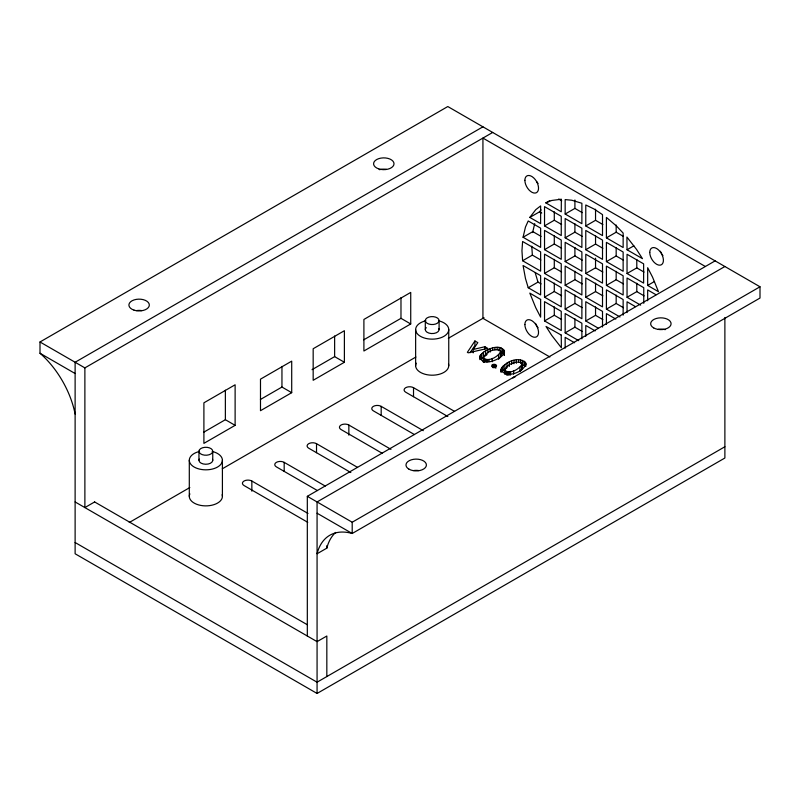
<?xml version="1.0" encoding="UTF-8"?>
<svg xmlns="http://www.w3.org/2000/svg" width="800" height="800" viewBox="0 0 800 800"><rect width="100%" height="100%" fill="white"/><g stroke="black" fill="none" stroke-linecap="round" stroke-linejoin="round"><path stroke-width="1.2" d="M483.41 357.13L483.39 357.85C488.39 362.56 498.44 356.59 500.78 351.39L500.51 350.78C493.78 347.18 481 353.84 483.39 362.36M504.82 369.49L504.79 370.21C509.79 374.91 519.84 368.95 522.19 363.75L521.91 363.14C515.45 359.63 502.92 365.84 504.82 373.99L505.19 373.17M499.15 358.65L500.72 356.62L500.78 351.39M519.97 367.11L519.97 371.62L522.12 368.97L521.91 367.64M479.83 356.21C481.07 367.51 500.89 359.88 504.3 353.01C503.41 341.6 483.19 349.43 479.83 356.21L479.83 359.59M500.96 369.84C503.98 361.48 521.07 355 526.01 364.07C522.96 372.5 506.07 378.88 500.96 369.84L500.96 372.09M523.07 237.25L525.48 227.01L528.22 220.97L540.63 228.14L540.63 247.39L523.07 237.25L532.82 231.62M532.6 232.57L534.7 223.66M513.04 378.11L513.75 377.11L515.51 376.69M473.19 349.47L477.81 342.64L474.92 340.97L467.37 352.32L468.25 352.83L487.75 348.38L484.89 346.73L473.19 349.47L473.19 352.85M470.11 352.7L474.92 345.48L474.92 340.97M529.82 217.43L535.74 209.7L540.63 205.91L540.63 223.63L529.82 217.43L539.58 211.8L541.06 209.86M487.1 354.54L480.58 359.38L480.58 354.87M506.96 363.2L506.96 367.7L501.99 371.74L501.99 367.23M492.34 364.76L491.83 366.3L493.21 367.09L495.09 367.11L496.62 365.78L495.05 364.44L493.15 364.44L492.34 364.76L492.34 367.01M75.12 414.08A68.69 39.66 60 0 0 40 353.25L40 341.98L447.8 106.54L760 286.78L760 298.05L352.2 533.49A68.69 39.66 60 0 0 317.07 553.77L326.83 548.14A68.69 39.66 60 0 1 335.72 532.42M482.93 126.82L75.12 362.26L75.12 553.77L317.07 693.46L724.88 458.02L724.88 317.47M40 341.98L84.88 367.89L492.68 132.45M545.83 202.88L551.71 200.47L561.37 199.22L561.25 211.78L545.83 202.88L549.74 200.62M544.53 225.88L561.25 235.54L561.25 216.29L544.53 206.63L544.53 225.88L554.29 220.25L561.6 224.47M565.16 214.03L581.88 223.69L581.88 203.27L571.84 200.25L565.16 199.59L565.16 214.03L574.91 208.4L582.23 212.63M203.84 432.15L225.37 419.71L235.12 425.35L235.12 384.79L203.9 402.82L203.9 443.37L235.12 425.35M260.42 399.48L281.95 387.05L291.71 392.68L291.71 361.14L260.49 379.16L260.49 410.7L291.71 392.68M312.03 369.68L334.63 356.63L344.39 362.26L344.39 330.72L313.17 348.74L313.17 380.29L344.39 362.26M363.73 339.83L400.98 318.33L410.73 323.96L410.73 292.42L363.9 319.45L363.9 351L410.73 323.96M94.63 501.95L84.88 507.58L84.88 367.89M522.61 260.74L540.63 271.15L540.63 251.89L522.61 241.49L521.95 250.74L522.61 260.74L532.36 255.11L540.84 260.01M544.53 249.64L561.25 259.3L561.25 240.04L544.53 230.39L544.53 249.64L554.29 244.01L561.6 248.23M565.16 237.79L581.88 247.45L581.88 228.2L565.16 218.54L565.16 237.79L574.91 232.16L582.23 236.38M585.78 225.94L602.51 235.6L602.51 214.64L594.15 209.05L585.78 204.98L585.78 225.94L595.54 220.31L602.86 224.53M544.53 273.4L561.25 283.06L561.25 263.8L544.53 254.15L544.53 273.4L554.29 267.77L561.6 271.99M565.16 261.55L581.88 271.21L581.88 251.95L565.16 242.3L565.16 261.55L574.91 255.92L582.23 260.14M585.78 249.7L602.51 259.36L602.51 240.1L585.78 230.45L585.78 249.7L595.54 244.07L602.86 248.29M606.41 237.85L623.14 247.51L623.14 233.06L616.46 226.01L606.41 217.43L606.41 237.85L616.17 232.22L623.48 236.44M528.22 287.74L540.63 294.91L540.63 275.65L523.07 265.52L525.48 278.54L528.22 287.74L537.98 282.11L541.08 283.9M129.25 522.52L189.82 487.55M222.27 468.82L415.89 357.03M448.34 338.3L484.03 317.69M544.53 297.16L561.25 306.81L561.25 287.56L544.53 277.91L544.53 297.16L554.29 291.53L561.6 295.75M565.16 285.31L581.88 294.96L581.88 275.71L565.16 266.06L565.16 285.31L574.91 279.68L582.23 283.9M585.78 273.46L602.51 283.12L602.51 263.86L585.78 254.21L585.78 273.46L595.54 267.83L602.86 272.05M606.41 261.61L623.14 271.27L623.14 252.01L606.41 242.36L606.41 261.61L616.17 255.98L623.48 260.2M627.04 249.76L642.46 258.66L636.58 249.47L626.92 237.06L627.04 249.76L633.87 245.82M544.53 320.92L561.25 330.57L561.25 311.32L544.53 301.66L544.53 320.92L554.29 315.28L561.6 319.51M565.16 309.07L581.88 318.72L581.88 299.47L565.16 289.82L565.16 309.07L574.91 303.43L582.23 307.66M585.78 297.22L602.51 306.87L602.51 287.62L585.78 277.97L585.78 297.22L595.54 291.59L602.86 295.81M606.41 285.37L623.14 295.02L623.14 275.77L606.41 266.12L606.41 285.37L616.17 279.74L623.48 283.96M627.04 273.52L643.63 283.1L643.63 263.85L627.04 254.27L627.04 273.52L636.79 267.89L644.05 272.08M581.88 338.87L581.88 323.23L565.16 313.57L565.16 332.83L574.91 327.19L582.23 331.42M602.51 327.02L602.51 311.38L585.78 301.72L585.78 320.98L595.54 315.34L602.86 319.57M623.14 315.17L623.14 299.53L606.41 289.87L606.41 309.13L616.17 303.49L623.48 307.72M643.76 303.32L643.76 287.68L627.04 278.02L627.04 297.28L636.79 291.64L644.11 295.87M647.67 285.43L647.67 267.71L652.55 277.14L658.47 291.71L647.67 285.43L654.49 281.48M307.32 636.01L307.32 496.32L715.12 260.87M724.88 266.51L317.07 501.95L317.07 693.46M307.32 496.32L352.2 522.23L760 286.78M724.88 446.75L317.07 682.2L75.12 542.51M504.43 355.06L501.03 352.46L501.03 347.95M525.17 361.89L525.17 366.4L522.43 364.81L522.43 360.31M539.58 211.8L541.74 213.04M705.37 266.51L482.93 138.08L482.93 318.33L549.87 356.98M558.67 199.03L561.76 200.81M655.94 294.71L647.67 289.93L647.67 300.76M532.6 231.49L541.09 236.39M627.04 297.28L640.63 305.12M635.4 306.61L627.04 301.78L627.04 312.61M606.41 309.13L620 316.97M615.82 319.06L606.41 313.63L606.41 324.46M585.78 320.98L598.33 328.22M595.19 330.91L585.78 325.48L585.78 336.31M565.16 332.83L578.75 340.67M574.56 342.76L565.16 337.33L565.16 348.16M447.83 416.51L405.71 392.2A5.52 3.19 0 0 1 405.71 387.69A5.52 3.19 0 0 1 413.52 387.69L454.56 411.38M414.42 434.56L373.38 410.86A5.52 3.19 0 0 1 373.38 406.36A5.52 3.19 0 0 1 381.18 406.36L423.3 430.67M382.08 453.22L341.05 429.53A5.52 3.19 0 0 1 341.05 425.03A5.52 3.19 0 0 1 348.85 425.03L390.97 449.34M350.83 472.52L308.71 448.2A5.52 3.19 0 0 1 308.71 443.69A5.52 3.19 0 0 1 316.52 443.69L357.55 467.39M317.41 490.56L276.38 466.87A5.52 3.19 0 0 1 276.38 462.36A5.52 3.19 0 0 1 284.18 462.36L325.22 486.05M40 353.25L75.12 373.53M317.07 513.21L352.2 533.49L352.2 522.23M307.76 522.32L244.04 485.54A5.52 3.19 0 0 1 244.04 481.03A5.52 3.19 0 0 1 251.85 481.03L308 513.45M94.6 501.93L307.39 624.78M75.12 501.95L317.07 641.64L326.83 636.01L326.83 676.56M500.78 355.9L500.51 350.78M535.24 272.9L537.98 282.11M531.78 246.21L532.36 255.11M636.79 259.46L636.79 267.89M636.79 283.22L636.79 291.64M616.17 225.01L616.17 232.22M616.17 247.55L616.17 255.98M616.17 271.31L616.17 279.74M616.17 295.07L616.17 303.49M595.54 209.21L595.54 220.31M595.54 235.65L595.54 244.07M595.54 258.2L595.54 267.83M595.54 283.16L595.54 291.59M595.54 306.92L595.54 315.34M574.91 199.98L574.91 208.4M574.91 223.74L574.91 232.16M574.91 247.49L574.91 255.92M574.91 271.25L574.91 279.68M574.91 295.01L574.91 303.43M574.91 318.77L574.91 327.19M554.29 211.83L554.29 220.25M554.29 235.59L554.29 244.01M554.29 259.34L554.29 267.77M554.29 283.1L554.29 291.53M554.29 306.86L554.29 315.28M525.84 362.91L525.84 366.29M524.02 361.02L524.02 365.52M522.19 363.75L522.12 368.97M521.72 365.29L521.72 369.8M520.62 359.89L520.62 363.27M518.59 359.76L518.59 362.01M516.33 359.92L516.33 363.3M513.96 360.35L513.96 363.73M513.64 370.75L513.64 374.13M511.61 361.04L511.61 364.42M510.49 371.73L510.49 375.11M509.28 361.99L509.28 366.5M509.07 371.94L509.07 375.32M507.8 371.95L507.8 375.33M506.71 371.76L506.71 375.14M505.79 371.38L505.79 373.63M505.19 368.67L505.12 374.22M504.85 364.54L504.85 369.05M504.43 350.55L504.43 352.8M504.3 353.01L504.3 355.27M503.77 349.53L503.77 354.04M503.19 365.89L503.19 370.4M502.62 348.66L502.62 353.16M501.24 368.57L501.24 371.94M500.72 352.11L500.72 356.62M500.31 352.93L500.31 357.44M499.22 347.53L499.22 350.91M498.57 354.75L498.57 359.26M497.18 347.4L497.18 349.66M495.86 364.76L495.86 368.14M495.05 364.44L495.05 367.82M494.92 347.56L494.92 349.82M494.1 364.33L494.1 367.71M493.15 364.44L493.15 367.82M492.56 348L492.56 350.25M492.24 358.4L492.24 361.78M490.21 348.69L490.21 352.07M489.09 359.37L489.09 361.62M487.88 349.63L487.88 353.01M487.66 359.58L487.66 361.83M486.4 359.59L486.4 361.85M485.56 350.84L485.56 355.35M485.31 359.41L485.31 361.66M484.89 346.73L484.89 348.98M484.38 359.02L484.38 362.4M483.71 358.48L483.71 361.86M483.45 352.19L483.45 356.69M481.79 353.53L481.79 358.04M448.75 329.59L448.75 365.64M439.09 320.58A6.9 3.98 0 0 1 428.75 324.03A6.9 3.98 0 0 1 428.75 317.13A6.9 3.98 0 0 1 439.09 320.58L439.09 329.59M425.3 320.58L425.3 329.59M415.64 329.59L415.64 365.64M413.52 387.69L413.52 396.7M400.98 297.7L400.98 318.33M381.18 406.36L381.18 415.37M348.85 425.03L348.85 435.17M334.63 336.01L334.63 356.63M326.83 545.68L326.83 548.14M316.52 443.69L316.52 452.71M284.18 462.36L284.18 471.37M281.95 366.42L281.95 387.05M251.85 481.03L251.85 491.17M225.37 390.22L225.37 419.71M222.41 460.27L222.41 496.32M212.75 451.4A6.9 3.98 0 0 1 202.19 454.63A6.9 3.98 0 0 1 202.62 447.74A6.9 3.98 0 0 1 212.75 451.4L212.75 460.41M198.96 451.12L198.96 460.13M189.3 460.27L189.3 496.32M658.24 329.3A10.21 5.89 0 0 1 665.2 329.66M413.55 470.57A10.21 5.89 0 0 1 418.84 470.57M448.5 363.98A16.56 9.56 0 0 1 431.47 375.19A16.56 9.56 0 0 1 416.2 363.17M222.16 494.66A16.56 9.56 0 0 1 205.13 505.87A16.56 9.56 0 0 1 189.86 493.85M438.53 320.76A16.56 9.56 0 0 1 445.33 335.41A16.56 9.56 0 0 1 419.06 335.41A16.56 9.56 0 0 1 425.86 320.76M212.19 451.44A16.56 9.56 0 0 1 218.99 466.09A16.56 9.56 0 0 1 192.72 466.09A16.56 9.56 0 0 1 199.52 451.44M438.86 328.56A6.9 3.98 0 0 1 431.29 333.54A6.9 3.98 0 0 1 426.22 327.6M212.58 459.38A6.9 3.98 0 0 1 205.61 464.25A6.9 3.98 0 0 1 199.26 459.1M136.48 310.6A10.21 5.89 0 0 1 141.76 310.6M379.49 169.69A10.21 5.89 0 0 1 386.45 169.34M538.05 183.49A9.66 5.58 60 0 1 536.63 181.42M538.05 327.69A9.66 5.58 60 0 1 535.55 323.36M662.93 255.59A9.66 5.58 60 0 1 661.51 253.52M661.11 252.78A9.66 5.58 60 0 1 660.43 251.26M561.25 335.08L546.03 326.48L551.71 335.36L561.37 347.77L561.25 335.08M540.63 299.41L529.82 293.12L535.74 307.7L540.63 317.13L540.63 299.41M653.66 327.9A10.21 5.89 0 0 0 670.74 325.26A10.21 5.89 0 0 0 658.24 318.04A10.21 5.89 0 0 0 653.66 327.9M408.98 469.17A10.21 5.89 0 0 0 426.06 466.52A10.21 5.89 0 0 0 413.55 459.31A10.21 5.89 0 0 0 408.98 469.17M134.02 310.14A10.21 5.89 0 0 0 149.33 305.03A10.21 5.89 0 0 0 134.02 299.93A10.21 5.89 0 0 0 134.02 310.14M378.7 168.87A10.21 5.89 0 0 0 394.01 163.77A10.21 5.89 0 0 0 378.7 158.66A10.21 5.89 0 0 0 378.7 168.87M524.88 180.33A9.66 5.58 60 0 0 535.12 193.07A9.66 5.58 60 0 0 535.12 179.41A9.66 5.58 60 0 0 524.88 180.33M649.76 252.42A9.66 5.58 60 0 0 660 265.17A9.66 5.58 60 0 0 660 251.51A9.66 5.58 60 0 0 649.76 252.42M524.88 324.52A9.66 5.58 60 0 0 535.12 337.27A9.66 5.58 60 0 0 535.12 323.61A9.66 5.58 60 0 0 524.88 324.52"/></g></svg>
